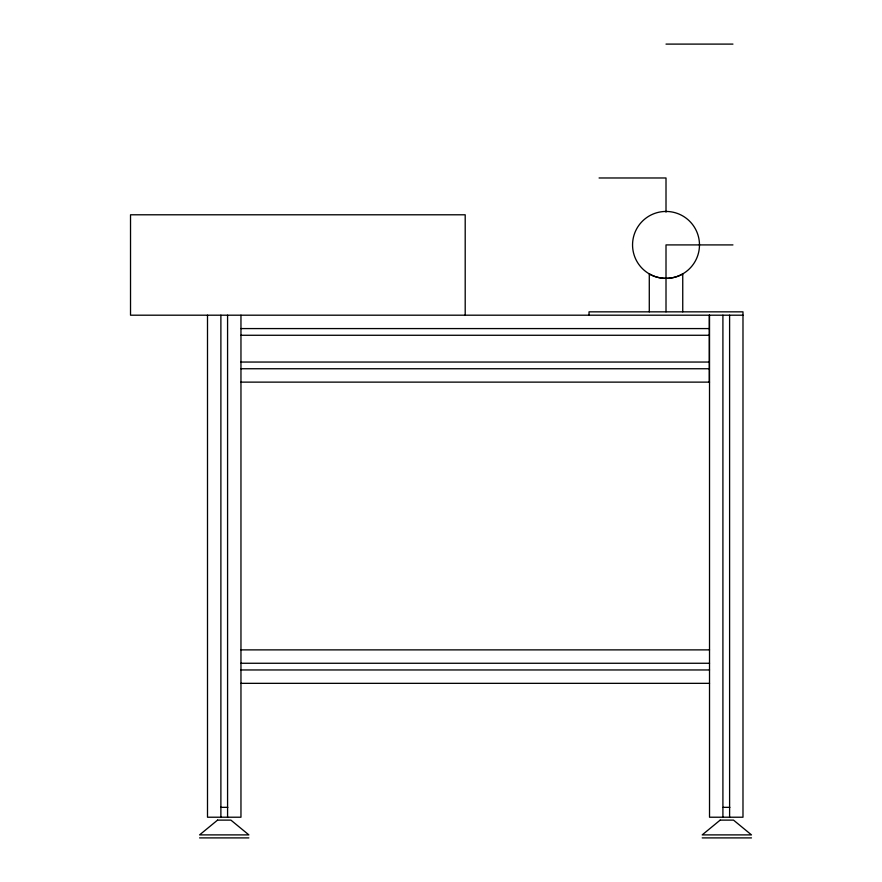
<?xml version="1.0" encoding="UTF-8"?>
<svg xmlns="http://www.w3.org/2000/svg" width="882" height="882" viewBox="0 0 882 882"><rect width="100%" height="100%" fill="white"/><g stroke="black" fill="none" stroke-linecap="round" stroke-linejoin="round"><path stroke-width="1.32" d="M682.701 273.927C672.944 279.792 659.119 279.837 649.295 273.905M666.009 44.1L732.953 44.1M599.076 177.977L666.009 177.977L666.009 212.121M732.953 244.909L666.009 244.909L666.009 311.842M742.986 315.194L130.525 315.194L130.525 214.789L465.2 214.789L465.2 315.194M240.962 328.578L709.293 328.578M240.962 335.27L709.293 335.27M240.962 362.05L709.293 362.05M240.962 368.742L709.293 368.742M240.962 382.127L709.525 382.127M240.962 649.88L709.525 649.88M240.962 663.264L709.525 663.264M240.962 669.956L709.525 669.956M240.962 683.341L709.525 683.341M220.621 807.339L227.843 807.339M723.229 807.339L729.877 807.339M199.586 837.9L248.867 837.9M702.204 837.9L751.475 837.9M729.601 315.194L729.601 817.217M722.909 315.194L722.909 817.217M709.525 315.194L709.525 817.217L742.986 817.217L742.986 311.842L589.033 311.842L589.033 315.194M709.293 315.194L709.293 382.127M682.745 273.894L682.745 311.842M649.284 273.894A33.472 33.472 0 0 0 699.481 244.909A33.472 33.472 0 0 0 649.284 215.925A33.472 33.472 0 0 0 649.284 273.894L649.284 311.842M240.962 315.194L240.962 817.217L207.502 817.217L207.502 315.194M227.578 315.194L227.578 817.217M220.886 315.194L220.886 817.217M217.556 820.117L199.586 834.89L248.867 834.89L230.908 820.117L217.556 820.117M720.164 820.117L702.204 834.89L751.475 834.89L733.515 820.117L720.164 820.117"/></g></svg>
